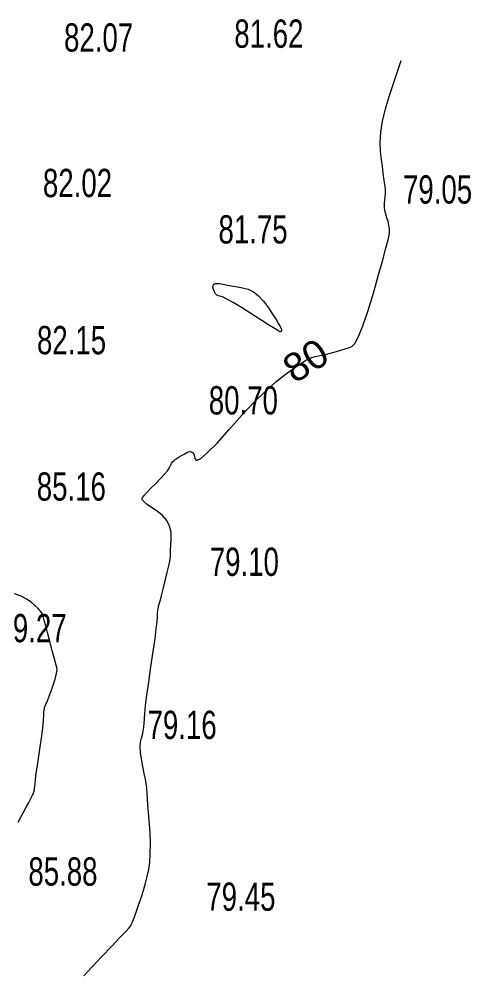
# Model space of a CAD drawing. Header units: metres. Extents: x 431726 to 434411, y 2469261 to 2472412.
# Drawn here: x 434201.3 to 434265.3, y 2470356.9 to 2470491.8 of the extents above; entities that cross this region are included whole.
import ezdxf
from ezdxf.enums import TextEntityAlignment as Align

# ---------------------------------------------------------------- set-up
doc = ezdxf.new("R2010")
doc.units = ezdxf.units.M
doc.header["$MEASUREMENT"] = 0
for name, color, linetype, lineweight in [('CAO DO', 8, 'Continuous', 18), ('MH_DongMuc', 8, 'Continuous', 18), ('MH_DongMuc_Con', 8, 'Continuous', 18)]:
    doc.layers.add(name, color=color, linetype=linetype, lineweight=lineweight)
doc.styles.get("Standard").update_dxf_attribs({"font": 'arial.ttf'})

msp = doc.modelspace()

# ---------------------------------------------------------------- linework, layer by layer
at = {"layer": 'MH_DongMuc', "color": 8, "lineweight": 0, "elevation": 80}
msp.add_lwpolyline([(434210.47, 2470356.39), (434211.6, 2470357.63), (434213.02, 2470359.12), (434214.44, 2470360.59), (434215.55, 2470361.76), (434216.37, 2470362.62), (434216.88, 2470363.18), (434217.1, 2470363.43), (434217.2, 2470363.63), (434217.37, 2470364.02), (434217.6, 2470364.61), (434217.89, 2470365.4), (434218.24, 2470366.38), (434218.61, 2470367.44), (434218.93, 2470368.48), (434219.22, 2470369.48), (434219.46, 2470370.46), (434219.66, 2470371.42), (434219.8, 2470372.44), (434219.89, 2470373.65), (434219.9, 2470375.04), (434219.85, 2470376.6), (434219.74, 2470378.35), (434219.61, 2470380.01), (434219.51, 2470381.31), (434219.44, 2470382.26), (434219.4, 2470382.85), (434219.39, 2470383.08), (434219.37, 2470383.25), (434219.3, 2470383.62), (434219.19, 2470384.21), (434219.03, 2470385.01), (434218.82, 2470386.02), (434218.62, 2470387.07), (434218.51, 2470387.99), (434218.47, 2470388.79), (434218.51, 2470389.46), (434218.64, 2470390), (434218.78, 2470390.49), (434218.9, 2470391.01), (434218.98, 2470391.55), (434219.04, 2470392.12), (434219.07, 2470392.72), (434219.11, 2470393.5), (434219.22, 2470394.63), (434219.41, 2470396.11), (434219.66, 2470397.93), (434219.98, 2470400.1), (434220.3, 2470402.26), (434220.56, 2470404.05), (434220.74, 2470405.47), (434220.86, 2470406.51), (434220.91, 2470407.19), (434220.93, 2470407.64), (434220.95, 2470408.02), (434220.99, 2470408.33), (434221.03, 2470408.56), (434221.07, 2470408.73), (434221.15, 2470408.97), (434221.28, 2470409.45), (434221.46, 2470410.16), (434221.7, 2470411.11), (434221.99, 2470412.29), (434222.27, 2470413.47), (434222.49, 2470414.4), (434222.64, 2470415.07), (434222.72, 2470415.49), (434222.74, 2470415.67), (434222.73, 2470415.81), (434222.74, 2470416.13), (434222.76, 2470416.64), (434222.81, 2470417.34), (434222.86, 2470418.23), (434222.84, 2470419.16), (434222.62, 2470420.02), (434222.22, 2470420.8), (434221.63, 2470421.5), (434220.85, 2470422.12), (434220.07, 2470422.65), (434219.46, 2470423.09), (434219.03, 2470423.44), (434218.78, 2470423.7), (434218.71, 2470423.87), (434218.8, 2470424.05), (434219.04, 2470424.36), (434219.43, 2470424.8), (434219.97, 2470425.37), (434220.66, 2470426.06), (434221.35, 2470426.76), (434221.9, 2470427.35), (434222.31, 2470427.84), (434222.58, 2470428.21), (434222.7, 2470428.48), (434222.78, 2470428.69), (434222.88, 2470428.89), (434223.03, 2470429.09), (434223.21, 2470429.27), (434223.43, 2470429.45), (434223.69, 2470429.63), (434223.98, 2470429.82), (434224.3, 2470430.01), (434224.66, 2470430.21), (434225.05, 2470430.42), (434225.42, 2470430.55), (434225.72, 2470430.53), (434225.95, 2470430.37), (434226.1, 2470430.05), (434226.19, 2470429.58), (434226.42, 2470429.31), (434227.03, 2470429.59), (434228, 2470430.41), (434229.35, 2470431.77), (434231.06, 2470433.68), (434232.9, 2470435.74), (434234.61, 2470437.55), (434236.2, 2470439.11), (434237.66, 2470440.42), (434238.99, 2470441.47), (434240.16, 2470442.31), (434241.13, 2470442.98), (434241.92, 2470443.47), (434242.51, 2470443.79), (434242.9, 2470443.93), (434243.24, 2470444), (434243.68, 2470444.09), (434244.2, 2470444.21), (434244.81, 2470444.36), (434245.52, 2470444.53), (434246.23, 2470444.72), (434246.88, 2470444.9), (434247.45, 2470445.08), (434247.96, 2470445.25), (434248.4, 2470445.42), (434248.85, 2470445.85), (434249.38, 2470446.82), (434249.99, 2470448.33), (434250.69, 2470450.38), (434251.47, 2470452.97), (434252.21, 2470455.58), (434252.81, 2470457.7), (434253.25, 2470459.34), (434253.55, 2470460.5), (434253.69, 2470461.17), (434253.74, 2470461.62), (434253.73, 2470462.08), (434253.67, 2470462.57), (434253.55, 2470463.09), (434253.39, 2470463.62), (434253.22, 2470464.16), (434253.11, 2470464.68), (434253.05, 2470465.18), (434253.05, 2470465.66), (434253.1, 2470466.12), (434253.15, 2470466.58), (434253.18, 2470467.06), (434253.17, 2470467.56), (434253.14, 2470468.09), (434253.06, 2470468.63), (434252.97, 2470469.26), (434252.86, 2470470.01), (434252.75, 2470470.89), (434252.62, 2470471.89), (434252.47, 2470473.03), (434252.41, 2470474.31), (434252.5, 2470475.74), (434252.76, 2470477.33), (434253.18, 2470479.07), (434253.76, 2470480.96), (434255.42, 2470485.88)], dxfattribs=at)
at = {"layer": 'MH_DongMuc_Con', "color": 8, "lineweight": 0}
for points, elevation in [([(434228.76, 2470453.81), (434228.77, 2470454.06), (434228.87, 2470454.23), (434229.06, 2470454.33), (434229.34, 2470454.35), (434229.65, 2470454.32), (434229.93, 2470454.29), (434230.18, 2470454.26), (434230.4, 2470454.22), (434230.58, 2470454.17), (434230.81, 2470454.11), (434231.16, 2470454.04), (434231.64, 2470453.96), (434232.24, 2470453.86), (434232.96, 2470453.75), (434233.73, 2470453.54), (434234.48, 2470453.16), (434235.21, 2470452.59), (434235.91, 2470451.84), (434236.6, 2470450.91), (434237.21, 2470449.98), (434237.69, 2470449.23), (434238.05, 2470448.65), (434238.28, 2470448.26), (434238.39, 2470448.05), (434238.42, 2470447.93), (434238.44, 2470447.83), (434238.45, 2470447.75), (434238.45, 2470447.68), (434238.44, 2470447.63), (434238.42, 2470447.59), (434238.4, 2470447.56), (434238.39, 2470447.54), (434238.37, 2470447.52), (434238.36, 2470447.51), (434238.34, 2470447.51), (434238.33, 2470447.51), (434238.32, 2470447.5), (434238.31, 2470447.5), (434238.3, 2470447.49), (434238.29, 2470447.48), (434238.27, 2470447.48), (434238.26, 2470447.48), (434238.25, 2470447.49), (434238.23, 2470447.49), (434238.06, 2470447.6), (434237.57, 2470447.91), (434236.77, 2470448.41), (434235.66, 2470449.12), (434234.24, 2470450.02), (434232.79, 2470450.93), (434231.62, 2470451.63), (434230.72, 2470452.14), (434230.09, 2470452.44), (434229.73, 2470452.55), (434229.51, 2470452.6), (434229.32, 2470452.71), (434229.14, 2470452.9), (434228.98, 2470453.16), (434228.85, 2470453.49), (434228.76, 2470453.81)], 82), ([(434201.18, 2470378.13), (434201.56, 2470378.83), (434201.96, 2470379.55), (434202.32, 2470380.23), (434202.63, 2470380.81), (434202.89, 2470381.29), (434203.09, 2470381.67), (434203.23, 2470381.94), (434203.34, 2470382.17), (434203.42, 2470382.41), (434203.48, 2470382.66), (434203.52, 2470382.91), (434203.54, 2470383.18), (434203.57, 2470383.57), (434203.64, 2470384.19), (434203.75, 2470385.04), (434203.91, 2470386.13), (434204.11, 2470387.45), (434204.31, 2470388.8), (434204.48, 2470389.99), (434204.61, 2470391.03), (434204.71, 2470391.89), (434204.77, 2470392.6), (434204.8, 2470393.17), (434204.84, 2470393.63), (434204.87, 2470393.98), (434204.9, 2470394.23), (434204.93, 2470394.36), (434204.96, 2470394.45), (434205.01, 2470394.58), (434205.08, 2470394.74), (434205.17, 2470394.92), (434205.27, 2470395.15), (434205.39, 2470395.44), (434205.54, 2470395.83), (434205.73, 2470396.33), (434205.94, 2470396.94), (434206.19, 2470397.65), (434206.42, 2470398.36), (434206.58, 2470398.95), (434206.68, 2470399.43), (434206.71, 2470399.79), (434206.67, 2470400.03), (434206.58, 2470400.33), (434206.43, 2470400.85), (434206.22, 2470401.59), (434205.96, 2470402.56), (434205.65, 2470403.75), (434205.33, 2470404.95), (434205.08, 2470405.92), (434204.87, 2470406.68), (434204.73, 2470407.21), (434204.64, 2470407.53), (434204.53, 2470407.76), (434204.31, 2470408.05), (434203.99, 2470408.39), (434203.56, 2470408.79), (434203.03, 2470409.24), (434202.38, 2470409.7), (434201.59, 2470410.1), (434200.67, 2470410.45)], 88)]:
    msp.add_lwpolyline(points, dxfattribs=dict(at, elevation=elevation))

# ---------------------------------------------------------------- texts
at = {"layer": 'CAO DO', "color": 8, "lineweight": 0, "width": 0.7}
for s, p in [('82.07', (434207.68, 2470487.15, 82.07)), ('81.62', (434231.78, 2470487.69, 81.62)), ('82.02', (434204.69, 2470466.56, 82.02)), ('79.05', (434255.66, 2470465.64, 79.05)), ('81.75', (434229.54, 2470460, 81.75)), ('82.15', (434203.85, 2470444.33, 82.15)), ('80.70', (434228.17, 2470435.81, 80.7)), ('85.16', (434203.82, 2470423.62, 85.16)), ('79.10', (434228.31, 2470412.97, 79.1)), ('89.27', (434198.26, 2470403.58, 89.27)), ('79.16', (434219.5, 2470389.89, 79.16)), ('85.88', (434202.63, 2470369.15, 85.88)), ('79.45', (434227.82, 2470365.59, 79.45))]:
    msp.add_text(s, height=4, dxfattribs=at).set_placement(p)
at = {"layer": 'MH_DongMuc', "color": 8, "lineweight": 0}
msp.add_text('80', height=4, rotation=32.1455, dxfattribs=at).set_placement((434241.88, 2470443.45, 80), align=Align.MIDDLE)

doc.saveas('drawing.dxf')
